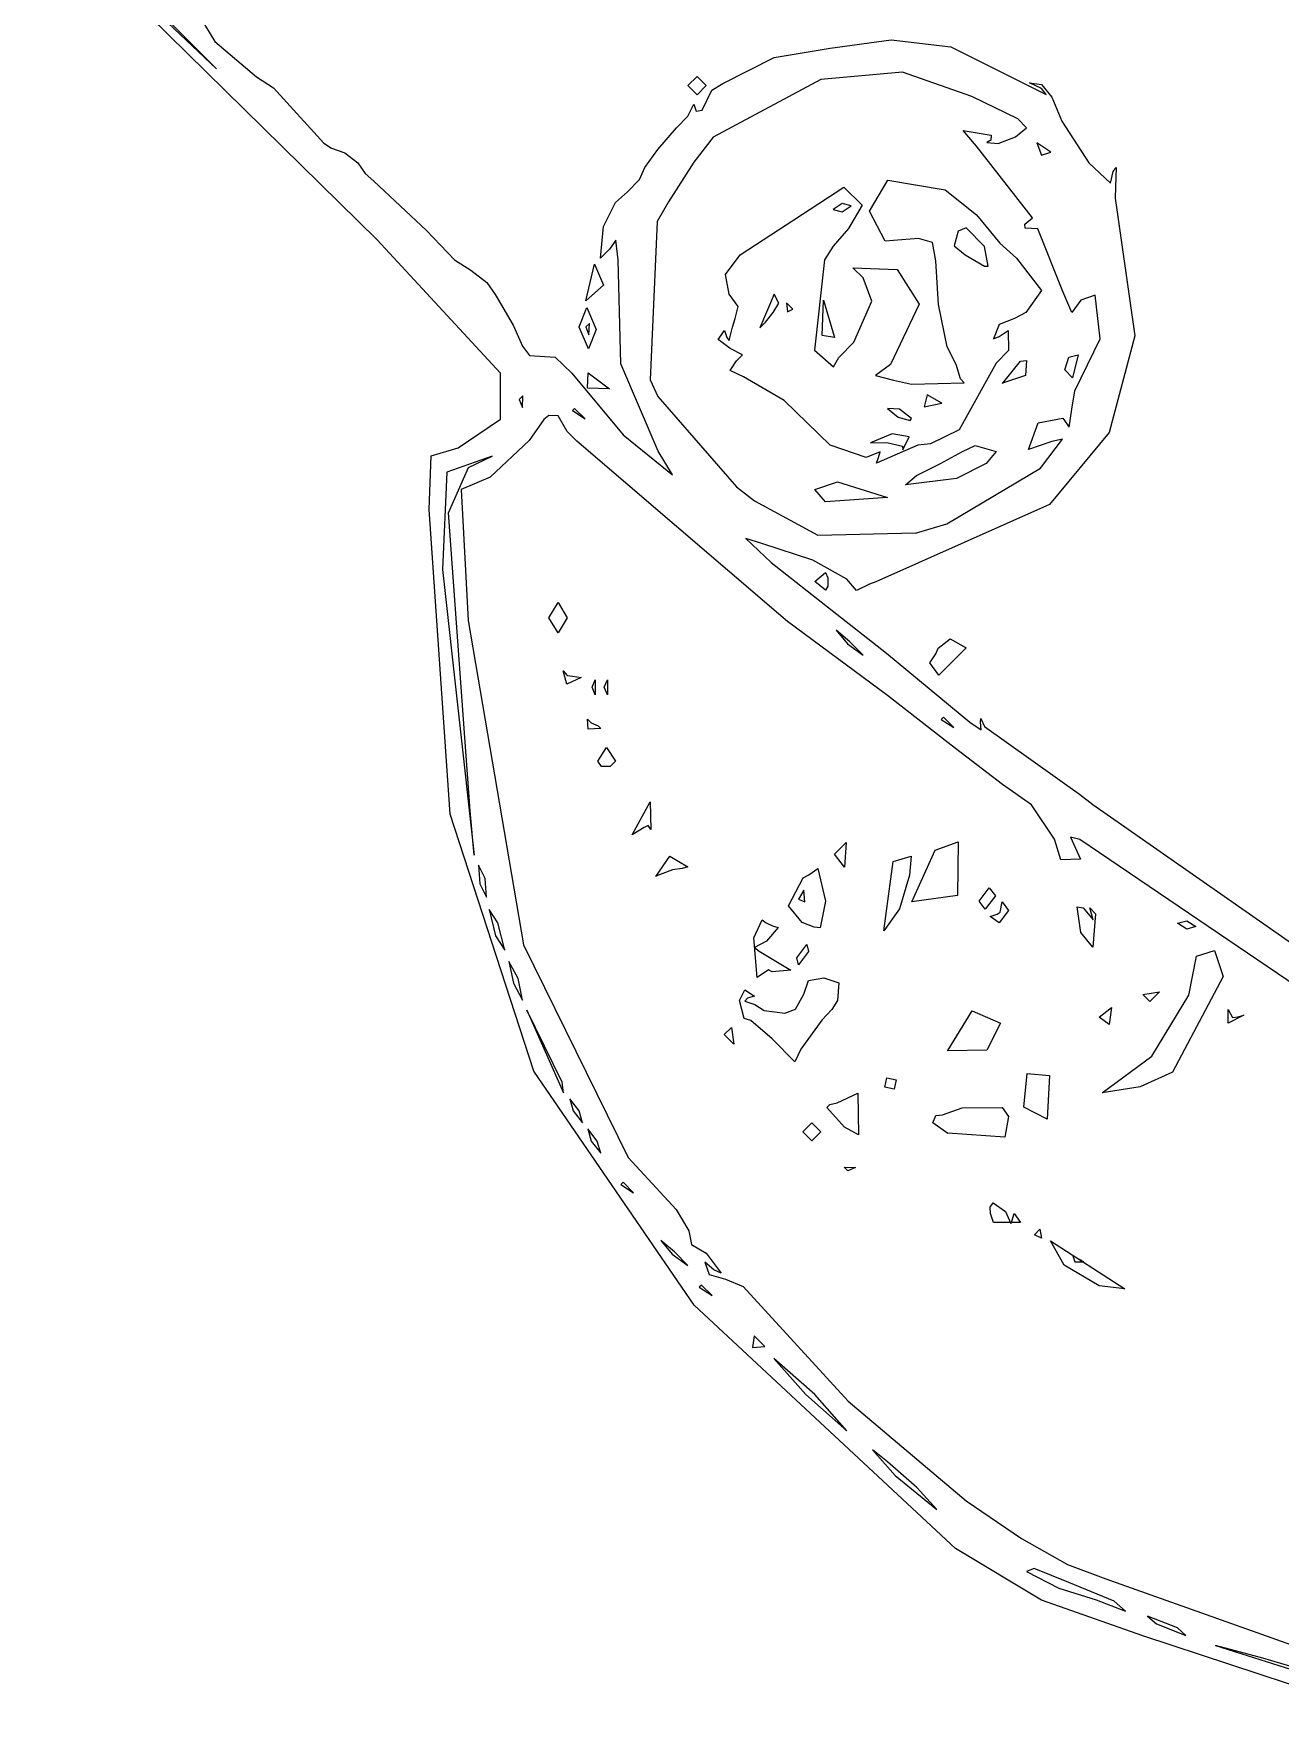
# Model space of a CAD drawing. Extents: x 0.2 to 67.3, y 0 to 43.3.
# Drawn here: x 9.47 to 16.24, y 2.52 to 11.69 of the extents above; entities that cross this region are included whole.
import ezdxf

# ---------------------------------------------------------------- set-up
doc = ezdxf.new("R2010")
doc.units = 0

msp = doc.modelspace()

# ---------------------------------------------------------------- linework, layer by layer
at = {"layer": 'Image'}
for p, q in [((11.335273, 10.569228), (9.471172, 12.40091)), ((10.134067, 11.809197), (10.462761, 11.498206)), ((10.462761, 11.498206), (10.142916, 11.81806)), ((10.372007, 11.77996), (10.45392, 11.645764)), ((13.7928, 11.610177), (14.124324, 11.654627)), ((14.124324, 11.654627), (14.44852, 11.617215)), ((10.45392, 11.645764), (10.679498, 11.454497)), ((13.210145, 11.417349), (13.488257, 11.559033)), ((13.488257, 11.559033), (13.7928, 11.610177)), ((14.44852, 11.617215), (14.965664, 11.358506)), ((10.462761, 11.498206), (10.462761, 11.498206)), ((14.185225, 11.47983), (13.743173, 11.439865)), ((14.562547, 11.347155), (14.185225, 11.47983)), ((10.679498, 11.454497), (10.77269, 11.394277)), ((10.77269, 11.394277), (11.045876, 11.093658)), ((13.021522, 11.406395), (13.070729, 11.455608)), ((13.070729, 11.357183), (13.021522, 11.406395)), ((13.021522, 11.406395), (13.021522, 11.406395)), ((13.070729, 11.455608), (13.119936, 11.406395)), ((13.119936, 11.406395), (13.070729, 11.357183)), ((13.098073, 11.274183), (13.151694, 11.382847)), ((13.151694, 11.382847), (13.210145, 11.417349)), ((13.743173, 11.439865), (13.158899, 11.12726)), ((14.940589, 11.391023), (14.87498, 11.421238)), ((14.87498, 11.421238), (14.940589, 11.412243)), ((14.940589, 11.412243), (14.995719, 11.343239)), ((14.965664, 11.358506), (14.940589, 11.391023)), ((13.021519, 11.241534), (13.053948, 11.306648)), ((13.053948, 11.306648), (13.065936, 11.267569)), ((14.811708, 11.226638), (14.562547, 11.347155)), ((14.995719, 11.343239), (15.050277, 11.213223)), ((12.959438, 11.176764), (13.021519, 11.241534)), ((13.065936, 11.267569), (13.098073, 11.274183)), ((14.858564, 11.177425), (14.811708, 11.226638)), ((15.050277, 11.213223), (15.197025, 10.988275)), ((12.857044, 11.059739), (12.959438, 11.176764)), ((13.158899, 11.12726), (13.052337, 10.990921)), ((14.587355, 11.078392), (14.51548, 11.163138)), ((14.51548, 11.163138), (14.665928, 11.138267)), ((14.66487, 11.110539), (14.643968, 11.097574)), ((14.665928, 11.138267), (14.66487, 11.110539)), ((14.704804, 11.092547), (14.799515, 11.128213)), ((14.799515, 11.128213), (14.858564, 11.177425)), ((11.045876, 11.093658), (11.086048, 11.066433)), ((11.086048, 11.066433), (11.159859, 11.041826)), ((11.159859, 11.041826), (11.229113, 10.987031)), ((12.787907, 10.962425), (12.857044, 11.059739)), ((14.891376, 10.688344), (14.587355, 11.078392)), ((14.643968, 11.097574), (14.704804, 11.092547)), ((14.990458, 11.045689), (14.91509, 11.095696)), ((14.91509, 11.095696), (14.940776, 11.029894)), ((14.940776, 11.029894), (14.990458, 11.045769)), ((14.990458, 11.045769), (14.990458, 11.045689)), ((11.229113, 10.987031), (11.270119, 10.929617)), ((11.270119, 10.929617), (11.316642, 10.888606)), ((12.759082, 10.896809), (12.787907, 10.962425)), ((13.052337, 10.990921), (12.916553, 10.775577)), ((15.197025, 10.988275), (15.314406, 10.876489)), ((15.314406, 10.876489), (15.328492, 10.941047)), ((15.328492, 10.941047), (15.345179, 10.962743)), ((15.345179, 10.962743), (15.342446, 10.85601)), ((11.316642, 10.888606), (11.603143, 10.621245)), ((12.627864, 10.771793), (12.693473, 10.831218)), ((12.693473, 10.831218), (12.759082, 10.896809)), ((13.596332, 10.679215), (13.867561, 10.855825)), ((13.867561, 10.855825), (13.966807, 10.758749)), ((14.00566, 10.724909), (14.105237, 10.892919)), ((14.105237, 10.892919), (14.416371, 10.840611)), ((14.416371, 10.840611), (14.587864, 10.705965)), ((15.342446, 10.85601), (15.339491, 10.795844)), ((12.562255, 10.641936), (12.627864, 10.771793)), ((12.916553, 10.775577), (12.85448, 10.66895)), ((13.858041, 10.76666), (13.808834, 10.734884)), ((13.808834, 10.734884), (13.858041, 10.721919)), ((13.907247, 10.753696), (13.858041, 10.76666)), ((13.858041, 10.721919), (13.907247, 10.753696)), ((13.966807, 10.758749), (13.892997, 10.630479)), ((13.907247, 10.753696), (13.907247, 10.753696)), ((15.339491, 10.795844), (15.445711, 10.049825)), ((12.545853, 10.470354), (12.562255, 10.641936)), ((12.85448, 10.66895), (12.816712, 9.810881)), ((13.3047, 10.488901), (13.596332, 10.679215)), ((14.091105, 10.562085), (14.00566, 10.724909)), ((14.587864, 10.705965), (14.714437, 10.551025)), ((14.85037, 10.65535), (14.891376, 10.688344)), ((14.851746, 10.632861), (14.85037, 10.65535)), ((12.003763, 9.846867), (11.335273, 10.569228)), ((11.603143, 10.621245), (11.755147, 10.462152)), ((12.630471, 10.568779), (12.59506, 10.519566)), ((12.642055, 10.462152), (12.630471, 10.568779)), ((13.892997, 10.630479), (13.808833, 10.535282)), ((14.271813, 10.57796), (14.091105, 10.562085)), ((14.347734, 10.55547), (14.271813, 10.57796)), ((14.366106, 10.455087), (14.347734, 10.55547)), ((14.486847, 10.616324), (14.465339, 10.537108)), ((14.530522, 10.635374), (14.486847, 10.616324)), ((14.630325, 10.534383), (14.530522, 10.635374)), ((14.714437, 10.551025), (14.804729, 10.470698)), ((14.920932, 10.630215), (14.851746, 10.632861)), ((15.055409, 10.290384), (14.920932, 10.630215)), ((11.755147, 10.462152), (11.842596, 10.404737)), ((12.59506, 10.519566), (12.545853, 10.470354)), ((12.656325, 9.8965), (12.642055, 10.462152)), ((13.224472, 10.381216), (13.3047, 10.488901)), ((13.763122, 10.460908), (13.707329, 9.971086)), ((13.808833, 10.535282), (13.763122, 10.460908)), ((14.465339, 10.537108), (14.526168, 10.48861)), ((14.526168, 10.48861), (14.631539, 10.427623)), ((14.630325, 10.533483), (14.630325, 10.534383)), ((14.650068, 10.427623), (14.630325, 10.533483)), ((14.804729, 10.470698), (14.939326, 10.29557)), ((11.842596, 10.404737), (11.929464, 10.339147)), ((12.467605, 10.238817), (12.513675, 10.438657)), ((12.513675, 10.438657), (12.562257, 10.323828)), ((13.24525, 10.274615), (13.224472, 10.381216)), ((13.971319, 10.363912), (13.916676, 10.418204)), ((13.916676, 10.418204), (14.157559, 10.409209)), ((14.157559, 10.409209), (14.275937, 10.220005)), ((14.381129, 10.219873), (14.366106, 10.455087)), ((14.631539, 10.427623), (14.650068, 10.427623)), ((11.929464, 10.339147), (11.975599, 10.27353)), ((11.975599, 10.27353), (12.004578, 10.224318)), ((12.562257, 10.323828), (12.467605, 10.238817)), ((13.293464, 10.208999), (13.24525, 10.274615)), ((13.488988, 10.274351), (13.410827, 10.092847)), ((13.513592, 10.225403), (13.488988, 10.274351)), ((14.019706, 10.236727), (13.971319, 10.363912)), ((14.939326, 10.29557), (14.85493, 10.175952)), ((15.104616, 10.176217), (15.055409, 10.290384)), ((12.004578, 10.224318), (12.072724, 10.106975)), ((12.431039, 10.096921), (12.471615, 10.202162)), ((12.467605, 10.238817), (12.467605, 10.238817)), ((12.471615, 10.202162), (12.52333, 10.083427)), ((13.277378, 10.143382), (13.293464, 10.208999)), ((13.483193, 10.17619), (13.513592, 10.225403)), ((13.590521, 10.193917), (13.555461, 10.228922)), ((13.555461, 10.228922), (13.561449, 10.178307)), ((13.561449, 10.178307), (13.59052, 10.193917)), ((13.59052, 10.193917), (13.590521, 10.193917)), ((13.749785, 10.051466), (13.756069, 10.241727)), ((13.756069, 10.241727), (13.817209, 10.040142)), ((13.920907, 10.014451), (14.019706, 10.236727)), ((14.275937, 10.220005), (14.11988, 9.894224)), ((14.427767, 9.989818), (14.381129, 10.219873)), ((15.153823, 10.241833), (15.104616, 10.176217)), ((15.230694, 10.268847), (15.153823, 10.241833)), ((15.257681, 10.032442), (15.230694, 10.268847)), ((12.072724, 10.106975), (12.12296, 9.992146)), ((12.431039, 10.096895), (12.431039, 10.096921)), ((12.482324, 9.979341), (12.431039, 10.096895)), ((12.486253, 10.116765), (12.466433, 10.096921)), ((12.466433, 10.096921), (12.483662, 10.053847)), ((12.483662, 10.053847), (12.486255, 10.116738)), ((12.486255, 10.116738), (12.486253, 10.116765)), ((13.244654, 10.024558), (13.262614, 10.095228)), ((13.262614, 10.095228), (13.277378, 10.143382)), ((13.410827, 10.092847), (13.442187, 10.124041)), ((13.442187, 10.124041), (13.483193, 10.17619)), ((13.483193, 10.17619), (13.483193, 10.17619)), ((14.71096, 10.110336), (14.679859, 10.032231)), ((14.792971, 10.143144), (14.71096, 10.110336)), ((14.85493, 10.175952), (14.792971, 10.143144)), ((12.52333, 10.083427), (12.482324, 9.979341)), ((13.185545, 10.028579), (13.220286, 10.077765)), ((13.251154, 9.979367), (13.185545, 10.028579)), ((13.220286, 10.077765), (13.231621, 10.039904)), ((13.231621, 10.039904), (13.244654, 10.024558)), ((13.817209, 10.040142), (13.749784, 10.051519)), ((13.749784, 10.051519), (13.749785, 10.051466)), ((13.840483, 9.931557), (13.920907, 10.014451)), ((14.679859, 10.032231), (14.710727, 10.045195)), ((14.710727, 10.045195), (14.758231, 10.077607)), ((14.758231, 10.077607), (14.760162, 9.96971)), ((15.120755, 9.749762), (15.257681, 10.032442)), ((15.445711, 10.049825), (15.306396, 9.524033)), ((12.12296, 9.992146), (12.16143, 9.942246)), ((12.16143, 9.942246), (12.29982, 9.934044)), ((12.29982, 9.934044), (12.391149, 9.847075)), ((13.316764, 9.946559), (13.251154, 9.979367)), ((13.251154, 9.860728), (13.283959, 9.91375)), ((13.283959, 9.91375), (13.316764, 9.946559)), ((13.707329, 9.971086), (13.812038, 9.880942)), ((13.812038, 9.880942), (13.840483, 9.931557)), ((14.477455, 9.89343), (14.427767, 9.989818)), ((14.760162, 9.96971), (14.694553, 9.900151)), ((14.728406, 9.790666), (14.826279, 9.91174)), ((14.826279, 9.91174), (14.858581, 9.914385)), ((14.858581, 9.914385), (14.853316, 9.833899)), ((15.067025, 9.863824), (15.088213, 9.932747)), ((15.088213, 9.932747), (15.139825, 9.946506)), ((15.139825, 9.946506), (15.107653, 9.820538)), ((12.004153, 9.596537), (12.003763, 9.846867)), ((12.391149, 9.847075), (12.669988, 9.512643)), ((12.476309, 9.764552), (12.480259, 9.84816)), ((12.480259, 9.84816), (12.595062, 9.762118)), ((12.859714, 9.423478), (12.656325, 9.8965)), ((13.322474, 9.826332), (13.251154, 9.860728)), ((13.543905, 9.698327), (13.322474, 9.826332)), ((14.11988, 9.894224), (14.03825, 9.833377)), ((14.03825, 9.833377), (14.13688, 9.808288)), ((14.499641, 9.815167), (14.477455, 9.89343)), ((14.694553, 9.900151), (14.492319, 9.538916)), ((14.520818, 9.794529), (14.499641, 9.815167)), ((14.853316, 9.833899), (14.728407, 9.791354)), ((15.107653, 9.820538), (15.067024, 9.86385)), ((15.067024, 9.86385), (15.067025, 9.863824)), ((12.125402, 9.722986), (12.105582, 9.703142)), ((12.122812, 9.660095), (12.125405, 9.72296)), ((12.125405, 9.72296), (12.125402, 9.722986)), ((12.47631, 9.764764), (12.476309, 9.764552)), ((12.595062, 9.762118), (12.47631, 9.764764)), ((12.816712, 9.810881), (12.857482, 9.719123)), ((14.13688, 9.808288), (14.235293, 9.787121)), ((14.235293, 9.787121), (14.520818, 9.794529)), ((14.319151, 9.729495), (14.304083, 9.663878)), ((14.399317, 9.684119), (14.319151, 9.729495)), ((14.728407, 9.791354), (14.728406, 9.790666)), ((15.104615, 9.651337), (15.120755, 9.749762)), ((12.105582, 9.703142), (12.122812, 9.660095)), ((12.406436, 9.655412), (12.39405, 9.642976)), ((12.39405, 9.642976), (12.463844, 9.597971)), ((12.463844, 9.598023), (12.406436, 9.655412)), ((12.857482, 9.719123), (13.285546, 9.229909)), ((13.792431, 9.455387), (13.543905, 9.698327)), ((14.169684, 9.651311), (14.104075, 9.655015)), ((14.104075, 9.655015), (14.161483, 9.608448)), ((14.235294, 9.60096), (14.169684, 9.651311)), ((14.304083, 9.663878), (14.399317, 9.684251)), ((14.399317, 9.684251), (14.399317, 9.684119)), ((15.09082, 9.552939), (15.104615, 9.651337)), ((11.773756, 9.441232), (12.004153, 9.596537)), ((12.238918, 9.595404), (12.158742, 9.480469)), ((12.267107, 9.616835), (12.238918, 9.595404)), ((12.316314, 9.61419), (12.267107, 9.616835)), ((12.365521, 9.530581), (12.316314, 9.61419)), ((12.463844, 9.597971), (12.463844, 9.598023)), ((14.161483, 9.608448), (14.227093, 9.589663)), ((14.227093, 9.589663), (14.235295, 9.60104)), ((14.235295, 9.60104), (14.235294, 9.60096)), ((14.492319, 9.538916), (14.336717, 9.46306)), ((14.869037, 9.433033), (14.922339, 9.577518)), ((14.922339, 9.577518), (15.055409, 9.602125)), ((15.055409, 9.602125), (15.09082, 9.552939)), ((12.158742, 9.480469), (11.948744, 9.281371)), ((12.418545, 9.477188), (12.365521, 9.530581)), ((13.511879, 8.53985), (12.418545, 9.477188)), ((12.669988, 9.512643), (12.937525, 9.294656)), ((13.792425, 9.455149), (13.792431, 9.455387)), ((13.989253, 9.388633), (13.792425, 9.455149)), ((14.129043, 9.517802), (14.011964, 9.468365)), ((14.011964, 9.468365), (14.099978, 9.470521)), ((14.268093, 9.456445), (14.045118, 9.358153)), ((14.099978, 9.470521), (14.184931, 9.449619)), ((14.221927, 9.501398), (14.129043, 9.517802)), ((14.184931, 9.449619), (14.187233, 9.430569)), ((14.187233, 9.430569), (14.221916, 9.501133)), ((14.221916, 9.501133), (14.221927, 9.501398)), ((14.336717, 9.46306), (14.268093, 9.456445)), ((14.510825, 9.421679), (14.579742, 9.454487)), ((14.579742, 9.454487), (14.694558, 9.421679)), ((14.995417, 9.475971), (14.869037, 9.433033)), ((14.934787, 9.330371), (15.053881, 9.48839)), ((15.306396, 9.524033), (14.983251, 9.134289)), ((15.053881, 9.48839), (14.995417, 9.475971)), ((11.616698, 9.106375), (11.627326, 9.398078)), ((11.627326, 9.398078), (11.773756, 9.441232)), ((11.958791, 9.395326), (11.713034, 9.308702)), ((11.83, 9.334631), (11.958791, 9.395326)), ((12.937525, 9.294656), (12.859714, 9.423478)), ((14.064999, 9.419139), (13.989253, 9.388633)), ((14.045118, 9.358153), (14.054863, 9.388633)), ((14.054863, 9.388633), (14.064999, 9.419139)), ((14.261912, 9.290472), (14.391759, 9.356062)), ((14.391759, 9.356062), (14.510825, 9.421679)), ((14.640246, 9.356062), (14.478412, 9.274068)), ((14.694558, 9.421679), (14.640246, 9.356062)), ((11.713034, 9.308702), (11.689994, 8.780383)), ((11.721824, 9.088595), (11.83, 9.334631)), ((11.948744, 9.281371), (11.790735, 9.214616)), ((14.202489, 9.24126), (14.261912, 9.290472)), ((14.478412, 9.274068), (14.202489, 9.24126)), ((14.426263, 9.028165), (14.934787, 9.330371)), ((11.790735, 9.214616), (11.829104, 8.504317)), ((13.285546, 9.229909), (13.382732, 9.153445)), ((13.709967, 9.214305), (13.833436, 9.257214)), ((13.767827, 9.149053), (13.709967, 9.214305)), ((13.833436, 9.257214), (14.104075, 9.171833)), ((14.202489, 9.24126), (14.202489, 9.24126)), ((11.730202, 7.453287), (11.616698, 9.106375)), ((11.839646, 7.471782), (11.721824, 9.088595)), ((13.382732, 9.153445), (13.726804, 8.967972)), ((14.104075, 9.171833), (13.767827, 9.149079)), ((13.767827, 9.149079), (13.767827, 9.149053)), ((14.983251, 9.134289), (14.041053, 8.714025)), ((14.256382, 8.97882), (14.426263, 9.028165)), ((13.422351, 8.922331), (13.336018, 8.949911)), ((13.336018, 8.949911), (13.47253, 8.8188)), ((13.698194, 8.832267), (13.422351, 8.922331)), ((13.726804, 8.967972), (14.256364, 8.979614)), ((14.256364, 8.979614), (14.256382, 8.97882)), ((13.47253, 8.8188), (13.803362, 8.559138)), ((13.882995, 8.728286), (13.698194, 8.832267)), ((11.689994, 8.780383), (11.861579, 7.231805)), ((13.710419, 8.71638), (13.767827, 8.76509)), ((13.767827, 8.66976), (13.710419, 8.71638)), ((13.710419, 8.71638), (13.710419, 8.71638)), ((13.767827, 8.76509), (13.780517, 8.73625)), ((13.780517, 8.73625), (13.780517, 8.690133)), ((13.936222, 8.666321), (13.882995, 8.728286)), ((14.041053, 8.714025), (14.005657, 8.701061)), ((13.780517, 8.690133), (13.767827, 8.66976)), ((14.005657, 8.701061), (13.936222, 8.666321)), ((12.267016, 8.51953), (12.316222, 8.601551)), ((12.316222, 8.601551), (12.365429, 8.51953)), ((13.560717, 8.49884), (13.511879, 8.53985)), ((13.803362, 8.559138), (14.098604, 8.327999)), ((11.829104, 8.504317), (12.128806, 6.744258)), ((12.316222, 8.43751), (12.267016, 8.51953)), ((12.267016, 8.51953), (12.267016, 8.51953)), ((12.365429, 8.51953), (12.316222, 8.43751)), ((14.104647, 8.096912), (13.560717, 8.49884)), ((13.899046, 8.389303), (13.825235, 8.451797)), ((13.825235, 8.451797), (13.887728, 8.378005)), ((13.887728, 8.378005), (13.972856, 8.31551)), ((13.972856, 8.31551), (13.899046, 8.389303)), ((14.366136, 8.322972), (14.379029, 8.353822)), ((14.379029, 8.353822), (14.445014, 8.404754)), ((14.445014, 8.404754), (14.530535, 8.355542)), ((14.530535, 8.355542), (14.481328, 8.306329)), ((13.972856, 8.31551), (13.972856, 8.31551)), ((14.098604, 8.327999), (14.550402, 7.95282)), ((14.333707, 8.275452), (14.366136, 8.322972)), ((14.333708, 8.275452), (14.333707, 8.275452)), ((14.382914, 8.207904), (14.333708, 8.275452)), ((14.432121, 8.257117), (14.382914, 8.207904)), ((14.481328, 8.306329), (14.432121, 8.257117)), ((12.364472, 8.159777), (12.344353, 8.2305)), ((12.344353, 8.2305), (12.365932, 8.2051)), ((12.441443, 8.19531), (12.364472, 8.159856)), ((12.365932, 8.2051), (12.394172, 8.202454)), ((12.394172, 8.202454), (12.441443, 8.19531)), ((12.501827, 8.142314), (12.518374, 8.183298)), ((12.518374, 8.183298), (12.518374, 8.101304)), ((12.567437, 8.142314), (12.583984, 8.183298)), ((12.583984, 8.183298), (12.583984, 8.101304)), ((12.364472, 8.159856), (12.364472, 8.159777)), ((12.518374, 8.101304), (12.501827, 8.142314)), ((12.501827, 8.142314), (12.501827, 8.142314)), ((12.583984, 8.101304), (12.567437, 8.142314)), ((12.567437, 8.142314), (12.567437, 8.142314)), ((14.449096, 7.828016), (14.104647, 8.096912)), ((14.407518, 7.980416), (14.395133, 7.967981)), ((14.464926, 7.923028), (14.407518, 7.980416)), ((12.478887, 7.91517), (12.476956, 7.969859)), ((12.476956, 7.969859), (12.496643, 7.949222)), ((12.478893, 7.91509), (12.478887, 7.91517)), ((12.548984, 7.918001), (12.478893, 7.91509)), ((12.496643, 7.949222), (12.534517, 7.932553)), ((12.534517, 7.932553), (12.548984, 7.918001)), ((14.395133, 7.967981), (14.464926, 7.922975)), ((14.464926, 7.922975), (14.464926, 7.923028)), ((14.550402, 7.95282), (14.612136, 7.91181)), ((14.60922, 7.95282), (14.610014, 7.97187)), ((14.612136, 7.91181), (14.60922, 7.95282)), ((14.610014, 7.97187), (14.630199, 7.928849)), ((14.630199, 7.928849), (15.145615, 7.562666)), ((12.532033, 7.741524), (12.57865, 7.815316)), ((12.57865, 7.815316), (12.627355, 7.741524)), ((14.727454, 7.614471), (14.449096, 7.828016)), ((12.552406, 7.71242), (12.532033, 7.741524)), ((12.532033, 7.741524), (12.532033, 7.741524)), ((12.598521, 7.71242), (12.552406, 7.71242)), ((12.627355, 7.741524), (12.598521, 7.71242)), ((14.884993, 7.50459), (14.727454, 7.614471)), ((15.145615, 7.562666), (15.219426, 7.505225)), ((12.184621, 6.059067), (11.730202, 7.453287)), ((11.861579, 7.231805), (11.839645, 7.471782)), ((11.839645, 7.471782), (11.839646, 7.471782)), ((12.718676, 7.342162), (12.816483, 7.520227)), ((12.816483, 7.520227), (12.819616, 7.369705)), ((15.011231, 7.318562), (14.884993, 7.50459)), ((15.219426, 7.505225), (17.220508, 6.107962)), ((12.782868, 7.381612), (12.718676, 7.342215)), ((12.718676, 7.342215), (12.718676, 7.342162)), ((12.805646, 7.39246), (12.782868, 7.381612)), ((12.819616, 7.369705), (12.805646, 7.39246)), ((13.817025, 7.236012), (13.880122, 7.298982)), ((13.880122, 7.298982), (13.869957, 7.166717)), ((14.23542, 6.978599), (14.363602, 7.257602)), ((14.363602, 7.257602), (14.488142, 7.303507)), ((14.488142, 7.303507), (14.484927, 7.012201)), ((15.045001, 7.20532), (15.011231, 7.318562)), ((15.148123, 7.315942), (15.096506, 7.329701)), ((15.096506, 7.329701), (15.152111, 7.208783)), ((17.23077, 5.904948), (15.148123, 7.315942)), ((11.920224, 7.104329), (11.884226, 7.177698)), ((11.884226, 7.177698), (11.892106, 7.07623)), ((12.846554, 7.116182), (12.923099, 7.225534)), ((12.923099, 7.225534), (13.02101, 7.16812)), ((12.98997, 7.159124), (12.937756, 7.150922)), ((13.02101, 7.16812), (12.98997, 7.159124)), ((13.677606, 7.123934), (13.726413, 7.158674)), ((13.726413, 7.158674), (13.767419, 6.981403)), ((13.817026, 7.236012), (13.817025, 7.236012)), ((13.869957, 7.166717), (13.817026, 7.236012)), ((14.083642, 6.819849), (14.134538, 7.196404)), ((14.134538, 7.196404), (14.232283, 7.22601)), ((14.232283, 7.22601), (14.223242, 7.122003)), ((15.152111, 7.208783), (15.045001, 7.20532)), ((11.892106, 7.07623), (11.928104, 7.002861)), ((11.928104, 7.002861), (11.920224, 7.104329)), ((11.920224, 7.104329), (11.920224, 7.104329)), ((12.937756, 7.150922), (12.846554, 7.116314)), ((12.846554, 7.116314), (12.846554, 7.116182)), ((13.566341, 6.955951), (13.646447, 7.108324)), ((13.646447, 7.108324), (13.677606, 7.123934)), ((14.223242, 7.122003), (14.169675, 6.939943)), ((13.650177, 7.040405), (13.620844, 6.992251)), ((13.620844, 6.992251), (13.65626, 6.97717)), ((13.65626, 6.977064), (13.650177, 7.040405)), ((13.65626, 6.97717), (13.65626, 6.977064)), ((13.767419, 6.981403), (13.738985, 6.837497)), ((14.484927, 7.012201), (14.235419, 6.978599)), ((14.235419, 6.978599), (14.23542, 6.978599)), ((14.601203, 6.981245), (14.656676, 7.054402)), ((14.634007, 6.937483), (14.601203, 6.981245)), ((14.601203, 6.981245), (14.601203, 6.981245)), ((14.68948, 7.01064), (14.634007, 6.937483)), ((14.656676, 7.054402), (14.68948, 7.01064)), ((14.715484, 6.922349), (14.726819, 6.978572)), ((14.726819, 6.978572), (14.760158, 6.931635)), ((11.990285, 6.863108), (11.941614, 6.936848)), ((11.941614, 6.936848), (11.977535, 6.792623)), ((13.379178, 6.782887), (13.424579, 6.879671)), ((13.424579, 6.879671), (13.446471, 6.863267)), ((13.641668, 6.865066), (13.566341, 6.955951)), ((14.169675, 6.939943), (14.083642, 6.819849)), ((14.661744, 6.898801), (14.699617, 6.910178)), ((14.661745, 6.898827), (14.661744, 6.898801)), ((14.710952, 6.864087), (14.661745, 6.898827)), ((14.699617, 6.910178), (14.715484, 6.922349)), ((14.760158, 6.931635), (14.710952, 6.864087)), ((15.153814, 6.811409), (15.132999, 6.950818)), ((15.132999, 6.950818), (15.165884, 6.945261)), ((15.165884, 6.945261), (15.219585, 6.879645)), ((15.219585, 6.879645), (15.202607, 6.945261)), ((15.202607, 6.945261), (15.233851, 6.912453)), ((15.233851, 6.912453), (15.219423, 6.732034)), ((11.977535, 6.792623), (12.027566, 6.716371)), ((12.027566, 6.716371), (11.990285, 6.863108)), ((11.990285, 6.863108), (11.990285, 6.863108)), ((13.446471, 6.863267), (13.480775, 6.846863)), ((13.511274, 6.838661), (13.447971, 6.764842)), ((13.480775, 6.846863), (13.511274, 6.838661)), ((13.70618, 6.841201), (13.641668, 6.865278)), ((13.641668, 6.865278), (13.641668, 6.865066)), ((13.738985, 6.837497), (13.70618, 6.841201)), ((14.083642, 6.819849), (14.083642, 6.819849)), ((15.153814, 6.811356), (15.153814, 6.811409)), ((15.219423, 6.732034), (15.153814, 6.811356)), ((15.678687, 6.862262), (15.727894, 6.875226)), ((15.727894, 6.830485), (15.678687, 6.862262)), ((15.678687, 6.862262), (15.678687, 6.862262)), ((15.727894, 6.875226), (15.777101, 6.84345)), ((15.777101, 6.84345), (15.727894, 6.830485)), ((12.128806, 6.744258), (12.69676, 5.59147)), ((13.396032, 6.568019), (13.379178, 6.782887)), ((13.447971, 6.764842), (13.382361, 6.730103)), ((13.382361, 6.730103), (13.406965, 6.709994)), ((13.406965, 6.709994), (13.579189, 6.607495)), ((13.611997, 6.673905), (13.665843, 6.745713)), ((13.675125, 6.708222), (13.621278, 6.636387)), ((13.665843, 6.745713), (13.675125, 6.708222)), ((15.780612, 6.683377), (15.878936, 6.714677)), ((15.878936, 6.714677), (15.925442, 6.57339)), ((12.099348, 6.561695), (12.049845, 6.654326)), ((12.049845, 6.654326), (12.073832, 6.536163)), ((13.459051, 6.609029), (13.396032, 6.568019)), ((13.478188, 6.598181), (13.459051, 6.609029)), ((13.579189, 6.607495), (13.478186, 6.598234)), ((13.621278, 6.636387), (13.611997, 6.673905)), ((13.611997, 6.673905), (13.611997, 6.673905)), ((15.738824, 6.471076), (15.780612, 6.683377)), ((12.073832, 6.536163), (12.123335, 6.443506)), ((12.123335, 6.443506), (12.099348, 6.561695)), ((12.099348, 6.561695), (12.099348, 6.561695)), ((13.478186, 6.598234), (13.478188, 6.598181)), ((13.650418, 6.477479), (13.674635, 6.551932)), ((13.674635, 6.551932), (13.758766, 6.565691)), ((13.758766, 6.565691), (13.839341, 6.537857)), ((13.839341, 6.537857), (13.833427, 6.443374)), ((15.925442, 6.57339), (15.650244, 6.053775)), ((13.30075, 6.443374), (13.329647, 6.500788)), ((13.326129, 6.345478), (13.30075, 6.443374)), ((13.329647, 6.500788), (13.382364, 6.466049)), ((13.344491, 6.454672), (13.330354, 6.43959)), ((13.330354, 6.43959), (13.384861, 6.420276)), ((13.382364, 6.466049), (13.344491, 6.454672)), ((13.605618, 6.394638), (13.650418, 6.477479)), ((13.833427, 6.443374), (13.802061, 6.394161)), ((15.489378, 6.475785), (15.580274, 6.48875)), ((15.489378, 6.475759), (15.489378, 6.475785)), ((15.528333, 6.436812), (15.489378, 6.475759)), ((15.580274, 6.48875), (15.528333, 6.436812)), ((15.53896, 6.139924), (15.738824, 6.471076)), ((12.339107, 5.999562), (12.146984, 6.390722)), ((12.146984, 6.390722), (12.346598, 5.942148)), ((13.363227, 6.334101), (13.326129, 6.345478)), ((13.479171, 6.235174), (13.363227, 6.334101)), ((13.384861, 6.420276), (13.435311, 6.388023)), ((13.435311, 6.388023), (13.546386, 6.373471)), ((13.546386, 6.373471), (13.605618, 6.394638)), ((13.74867, 6.336747), (13.633597, 6.179214)), ((13.802061, 6.394161), (13.74867, 6.336747)), ((14.432112, 6.171065), (14.563026, 6.38633)), ((14.563026, 6.38633), (14.717035, 6.319056)), ((15.252228, 6.352516), (15.320571, 6.40411)), ((15.306918, 6.311506), (15.252228, 6.352516)), ((15.252228, 6.352516), (15.252228, 6.352516)), ((15.320571, 6.40411), (15.306918, 6.311506)), ((16.037222, 6.363602), (15.953232, 6.319999)), ((15.953243, 6.320158), (15.953465, 6.393315)), ((15.953465, 6.393315), (15.976224, 6.350902)), ((15.976224, 6.350902), (16.006723, 6.353548)), ((16.006723, 6.353548), (16.037222, 6.363602)), ((13.218341, 6.257954), (13.257296, 6.296901)), ((13.270282, 6.206017), (13.218341, 6.257954)), ((13.218341, 6.257954), (13.218341, 6.257954)), ((13.257296, 6.296901), (13.270282, 6.206017)), ((14.717035, 6.319056), (14.643207, 6.172388)), ((15.953232, 6.319999), (15.953243, 6.320158)), ((13.601431, 6.109096), (13.479171, 6.235174)), ((13.479171, 6.235174), (13.479171, 6.235174)), ((13.633597, 6.179214), (13.601431, 6.109096)), ((14.643207, 6.172388), (14.432112, 6.169742)), ((14.432112, 6.169742), (14.432112, 6.171065)), ((13.054101, 4.790233), (12.184621, 6.059067)), ((15.269356, 5.94191), (15.53896, 6.139924)), ((15.650244, 6.053775), (15.47536, 5.974268)), ((12.339108, 5.999562), (12.339107, 5.999562)), ((12.346598, 5.942148), (12.339108, 5.999562)), ((14.089394, 5.973104), (14.101263, 6.023375)), ((14.089394, 5.973078), (14.089394, 5.973104)), ((14.139672, 5.961171), (14.089394, 5.973078)), ((14.101263, 6.023375), (14.151541, 6.011469)), ((14.151541, 6.011469), (14.139672, 5.961171)), ((14.8444, 5.863884), (14.862375, 6.046857)), ((14.862375, 6.046857), (14.983229, 6.034964)), ((14.983229, 6.034964), (14.970704, 5.798982)), ((15.47536, 5.974268), (15.269356, 5.94191)), ((12.431039, 5.843749), (12.379523, 5.909366)), ((12.379523, 5.909366), (12.398235, 5.843749)), ((13.774409, 5.861185), (13.790363, 5.87759)), ((13.790363, 5.87759), (13.831922, 5.887115)), ((13.831922, 5.887115), (13.942852, 5.939872)), ((13.942852, 5.939872), (13.946312, 5.713654)), ((15.269356, 5.94191), (15.269356, 5.94191)), ((12.398235, 5.843749), (12.44975, 5.778159)), ((12.44975, 5.778159), (12.431039, 5.843749)), ((12.431039, 5.843749), (12.431039, 5.843749)), ((13.6448, 5.730005), (13.694007, 5.779218)), ((13.694007, 5.779218), (13.743214, 5.730005)), ((13.870892, 5.754585), (13.774409, 5.861185)), ((14.3501, 5.778953), (14.366501, 5.818879)), ((14.432111, 5.721274), (14.3501, 5.778953)), ((14.366501, 5.818879), (14.403348, 5.821525)), ((14.403348, 5.821525), (14.508933, 5.859413)), ((14.508933, 5.859413), (14.727352, 5.862059)), ((14.727352, 5.862059), (14.760157, 5.812873)), ((14.760157, 5.812873), (14.741072, 5.701563)), ((14.970704, 5.798982), (14.8444, 5.863884)), ((14.8444, 5.863884), (14.8444, 5.863884)), ((12.529453, 5.679734), (12.477937, 5.745351)), ((12.477937, 5.745351), (12.496649, 5.679734)), ((13.694007, 5.680793), (13.6448, 5.730005)), ((13.6448, 5.730005), (13.6448, 5.730005)), ((13.743214, 5.730005), (13.694007, 5.680793)), ((13.946312, 5.713654), (13.870892, 5.754664)), ((13.870892, 5.754664), (13.870892, 5.754585)), ((14.741072, 5.701563), (14.432111, 5.7222)), ((14.432111, 5.7222), (14.432111, 5.721274)), ((12.496649, 5.679734), (12.548164, 5.614118)), ((12.548164, 5.614118), (12.529453, 5.679734)), ((12.529453, 5.679734), (12.529453, 5.679734)), ((12.69676, 5.59147), (12.957575, 5.308154)), ((13.888101, 5.519159), (13.868281, 5.539003)), ((13.868281, 5.539003), (13.868282, 5.539003)), ((13.868282, 5.539003), (13.931157, 5.536357)), ((13.931157, 5.536357), (13.888101, 5.519159)), ((12.668872, 5.456268), (12.656487, 5.443832)), ((12.656487, 5.443832), (12.726281, 5.3988)), ((12.72628, 5.398853), (12.668872, 5.456268)), ((12.726281, 5.3988), (12.72628, 5.398853)), ((14.661744, 5.322018), (14.678146, 5.345566)), ((14.663676, 5.287464), (14.661744, 5.322018)), ((14.678146, 5.345566), (14.743755, 5.297333)), ((12.957575, 5.308154), (13.02551, 5.192796)), ((14.680077, 5.23878), (14.663676, 5.287464)), ((14.680078, 5.237722), (14.680077, 5.23878)), ((14.825768, 5.237722), (14.680078, 5.237722)), ((14.743755, 5.297333), (14.773618, 5.232166)), ((14.773618, 5.232166), (14.779883, 5.245924)), ((14.779883, 5.245924), (14.791027, 5.286935)), ((14.791027, 5.286935), (14.825768, 5.237722)), ((12.947712, 5.077993), (12.873901, 5.140488)), ((12.873901, 5.140488), (12.936393, 5.066696)), ((13.02551, 5.192796), (13.040395, 5.117787)), ((14.90231, 5.170756), (14.902311, 5.170783)), ((14.939182, 5.153558), (14.90231, 5.170756)), ((14.902311, 5.170783), (14.930183, 5.201315)), ((14.930183, 5.201315), (14.939182, 5.153558)), ((15.063601, 5.007376), (14.988982, 5.138874)), ((14.988982, 5.138874), (15.391763, 4.877757)), ((12.936393, 5.066696), (13.021522, 5.004201)), ((13.021522, 5.004201), (12.947712, 5.077993)), ((13.040395, 5.117787), (13.120696, 5.071643)), ((13.120696, 5.071643), (13.202223, 4.963799)), ((15.170216, 5.024548), (15.110871, 5.056853)), ((15.110871, 5.056853), (15.121008, 5.024548)), ((13.021522, 5.004201), (13.021522, 5.004201)), ((13.16201, 4.980997), (13.11221, 5.022008)), ((13.11221, 5.022008), (13.137131, 4.955624)), ((13.137131, 4.955624), (13.224893, 4.931017)), ((13.202223, 4.963799), (13.16201, 4.980997)), ((15.252227, 4.895008), (15.063601, 5.007376)), ((15.121008, 5.024548), (15.170215, 5.024548)), ((15.170215, 5.024548), (15.170216, 5.024548)), ((13.095332, 4.898738), (13.082947, 4.886303)), ((13.082947, 4.886303), (13.152741, 4.841297)), ((13.152741, 4.841324), (13.095332, 4.898738)), ((13.224893, 4.931017), (13.320392, 4.890801)), ((13.320392, 4.890801), (13.89012, 4.269295)), ((15.252227, 4.894955), (15.252227, 4.895008)), ((15.391763, 4.877757), (15.252227, 4.894955)), ((14.473056, 3.469593), (13.054101, 4.790233)), ((13.152741, 4.841297), (13.152741, 4.841324)), ((13.381323, 4.623122), (13.372211, 4.559702)), ((13.438796, 4.564385), (13.381323, 4.623122)), ((13.372211, 4.559702), (13.438797, 4.564464)), ((13.438797, 4.564464), (13.438796, 4.564385)), ((13.710419, 4.304167), (13.487539, 4.500991)), ((13.487539, 4.500991), (13.661212, 4.304167)), ((13.661212, 4.304167), (13.884092, 4.107344)), ((13.884092, 4.107344), (13.710419, 4.304167)), ((13.710419, 4.304167), (13.710419, 4.304167)), ((13.89012, 4.269295), (14.530626, 3.727773)), ((14.104061, 3.939175), (14.02205, 4.004951)), ((14.02205, 4.004951), (14.146597, 3.865515)), ((14.262987, 3.799766), (14.104061, 3.939175)), ((14.146597, 3.865515), (14.371132, 3.681048)), ((14.371132, 3.681048), (14.262987, 3.799766)), ((14.262987, 3.799766), (14.262987, 3.799766)), ((14.530626, 3.727773), (14.830983, 3.522774)), ((14.830983, 3.522774), (15.080333, 3.381778)), ((14.940091, 3.188791), (14.473056, 3.469593)), ((14.899574, 3.361008), (14.858568, 3.344604)), ((14.858568, 3.344604), (15.033475, 3.254223)), ((15.0882, 3.284703), (14.899574, 3.361008)), ((15.080333, 3.381778), (15.288448, 3.305261)), ((15.288448, 3.305261), (16.829719, 2.7576)), ((15.033475, 3.254223), (15.235821, 3.191252)), ((15.334235, 3.183023), (15.0882, 3.284703)), ((15.489639, 2.995699), (14.940091, 3.188791)), ((15.235821, 3.191252), (15.395921, 3.128648)), ((15.334235, 3.182785), (15.334235, 3.183023)), ((15.395921, 3.128648), (15.334235, 3.182785)), ((15.678683, 3.038402), (15.51466, 3.102643)), ((15.51466, 3.102643), (15.563867, 3.059939)), ((15.563867, 3.059939), (15.724065, 2.997253)), ((15.724065, 2.997253), (15.678683, 3.038508)), ((15.678683, 3.038508), (15.678683, 3.038402)), ((16.941675, 2.515877), (15.489639, 2.995699)), ((16.140612, 2.87452), (15.883486, 2.943576)), ((15.883486, 2.943576), (17.125925, 2.55104)), ((16.925259, 2.643168), (16.140612, 2.87452))]:
    msp.add_line(p, q, dxfattribs=at)

doc.saveas('drawing.dxf')
